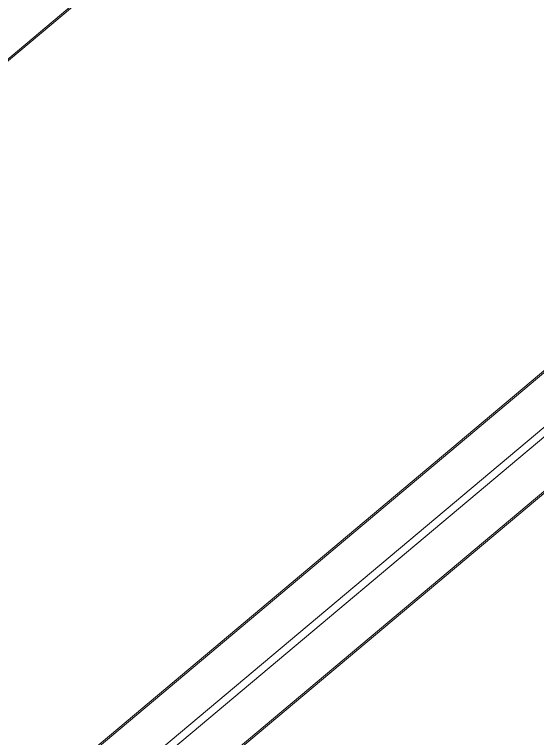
# Model space of a CAD drawing. Header units: millimetres. Extents: x 15 to 589, y 5 to 415.
# Drawn here: x 155.4 to 215.7, y 161.4 to 244.8 of the extents above; entities that cross this region are included whole.
import ezdxf

# ---------------------------------------------------------------- set-up
doc = ezdxf.new("R2010")
doc.units = ezdxf.units.MM
doc.dimstyles.new('SLDDIMSTYLE0', dxfattribs={"dimtxt": 0.18, "dimasz": 3.302, "dimexe": 0, "dimexo": 0.0625, "dimgap": 0, "dimtad": 0, "dimtih": 1, "dimtoh": 1, "dimdec": 0, "dimrnd": 1e-09, "dimzin": 0, "dimdsep": 46, "dimtxsty": 'Standard', "dimsah": 1, "dimcen": 0.09, "dimadec": 0, "dimazin": 0, "dimtfac": 3.302, "dimtdec": 0, "dimtofl": 0, "dimtmove": 0, "dimatfit": 3, "dimfxl": 1, "dimfrac": 2, "dimtolj": 1, "dimtzin": 0, "dimarcsym": 0})

msp = doc.modelspace()

# ---------------------------------------------------------------- linework, layer by layer
at = {"color": 8, "linetype": 'Continuous', "lineweight": 15}
for p, q in [((80.231, 177.296), (205.485, 282.407)), ((236.183, 220.133), (160.25, 156.411)), ((167.563, 156.271), (242.353, 219.033)), ((242.78, 218.283), (168.484, 155.936)), ((171.604, 152.277), (243.358, 212.491))]:
    msp.add_line(p, q, dxfattribs=at)
at = {"color": 7, "linetype": 'Continuous', "lineweight": 15}
for p, q in [((80.242, 177.076), (205.855, 282.488)), ((235.992, 220.202), (160.059, 156.48)), ((173.655, 153.769), (243.345, 212.251))]:
    msp.add_line(p, q, dxfattribs=at)

# ---------------------------------------------------------------- leaders
at = {"color": 7, "linetype": 'Continuous', "lineweight": 0}
msp.add_leader([(243.951, 217.305), (148.797, 341.046)], dimstyle='SLDDIMSTYLE0', dxfattribs=at)

doc.saveas('drawing.dxf')
